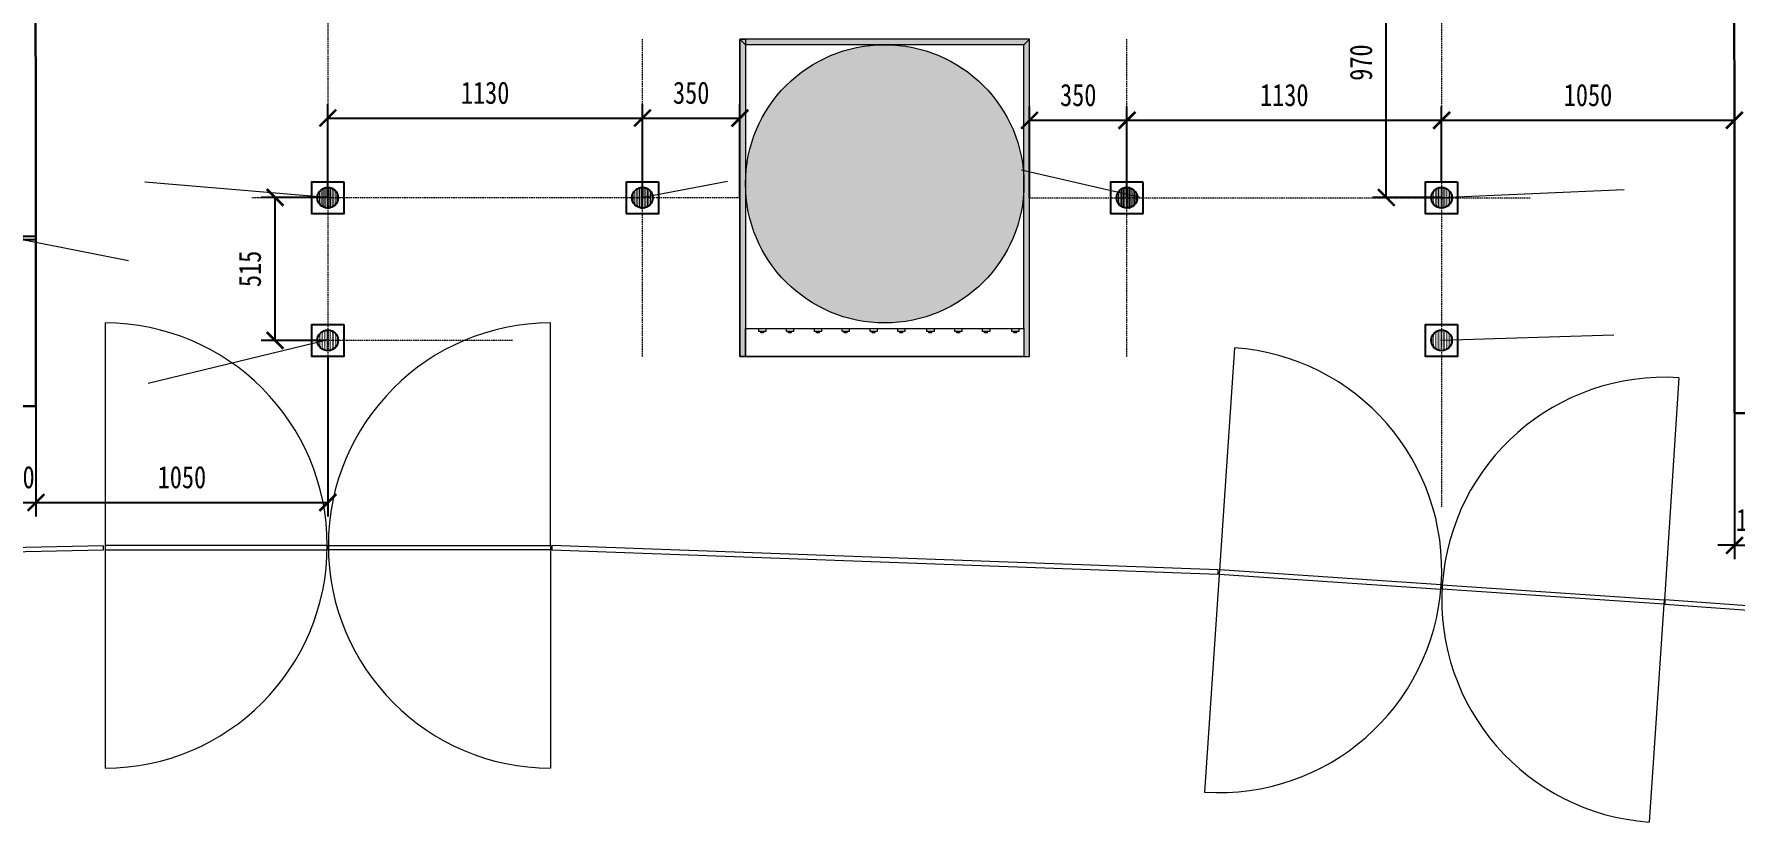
# Model space of a CAD drawing. Header units: millimetres. Extents: x 346472 to 732256, y -34068 to -15883.
# Drawn here: x 533662 to 539767, y -28801 to -25969 of the extents above; entities that cross this region are included whole.
import ezdxf

# ---------------------------------------------------------------- set-up
doc = ezdxf.new("R2010")
doc.units = ezdxf.units.MM
doc.header["$LTSCALE"] = 7
doc.header["$PDMODE"] = 3
doc.linetypes.add('022587.3-C-STRM$0$HIDDEN', pattern=[114.300229, 76.200152, -38.100076])
doc.layers.get('0').update_dxf_attribs({"lineweight": 0})
for name, color, linetype in [('1', 1, 'Continuous'), ('LD_light', 253, 'Continuous'), ('walls', 7, 'Continuous')]:
    doc.layers.add(name, color=color, linetype=linetype)
for name, color, linetype, lineweight in [('LD_pointing', 30, 'Continuous', 15), ('LIGHT BEAMS', 1, 'Continuous', 20), ('LIGHTING LAY OUT', 1, 'Continuous', 18), ('QUOTE', 251, 'Continuous', 5)]:
    doc.layers.add(name, color=color, linetype=linetype, lineweight=lineweight)
doc.styles.add('DIM_FONT', font='', dxfattribs={"width": 0.8})
doc.styles.get('DIM_FONT').set_extended_font_data('SimHei')
doc.dimstyles.new('DIMN100', dxfattribs={"dimtxt": 80, "dimasz": 60, "dimexe": 50, "dimexo": 0, "dimgap": 50, "dimtad": 1, "dimdec": 0, "dimrnd": 5, "dimzin": 0, "dimdsep": 46, "dimtxsty": 'DIM_FONT', "dimblk": 'ARCHTICK', "dimcen": 1, "dimclrd": 256, "dimclre": 256, "dimclrt": 256, "dimadec": 0, "dimazin": 0, "dimtfac": 1, "dimtdec": 0, "dimtix": 1, "dimtmove": 2, "dimatfit": 3, "dimldrblk": '_DIMX', "dimfxl": 250, "dimtolj": 1, "dimtzin": 0, "dimarcsym": 0})

# ---------------------------------------------------------------- blocks, each defined once
blk = doc.blocks.new('VIVO-M_F')
at = {"layer": 'LD_light', "color": 1}
for p, q in [((10141.08, -318.12), (10141.08, -312.06)), ((10141.08, -312.06), (10142.58, -312.06)), ((10142.58, -318.12), (10142.58, -312.06))]:
    blk.add_line(p, q, dxfattribs=at)
blk.add_circle((10141.83, -323.06), 5, dxfattribs=at)
blk = doc.blocks.new('Single Rec_1')
at = {"layer": 'LD_light'}
h = blk.add_hatch(dxfattribs=at)
h.set_pattern_fill('DOTS', color=1, scale=10, style=0)
h.set_pattern_definition([(0, (-51.6286, 0), (0.3125, 0.625), [0, -0.625])])
h.paths.add_polyline_path([(10111.94, -501.53, 1), (10103.73, -501.53, 1)])
at = {"layer": 'LD_light', "color": 1}
blk.add_lwpolyline([(10101.49, -495.18), (10114.19, -495.18), (10114.19, -507.88), (10101.49, -507.88)], close=True, dxfattribs=at)
blk.add_circle((10107.84, -501.53), 4.11, dxfattribs=at)
blk = doc.blocks.new('_ArchTick')
at = {"color": 0, "linetype": 'ByBlock', "const_width": 0.15}
blk.add_lwpolyline([(-0.5, -0.5), (0.5, 0.5)], dxfattribs=at)
blk = doc.blocks.new('*D153')
at = {"layer": 'Defpoints', "color": 0, "lineweight": 5, "transparency": 16777216}
for p in [(539769.3, -27331.2, -0.2), (539909.3, -27331.2), (539909.3, -27806.3)]:
    blk.add_point(p, dxfattribs=at)
at = {"layer": 'QUOTE', "lineweight": -2, "transparency": 16777216}
for p, q in [((539769.3, -27331.2), (539769.3, -27856.3)), ((539909.3, -27331.2), (539909.3, -27856.3)), ((539769.3, -27806.3), (539709.3, -27806.3)), ((539769.3, -27806.3), (539909.3, -27806.3)), ((539909.3, -27806.3), (539969.3, -27806.3))]:
    blk.add_line(p, q, dxfattribs=at)
at = {"layer": 'QUOTE', "lineweight": -2, "transparency": 16777216, "xscale": 60, "yscale": 60, "zscale": 60}
blk.add_blockref('_ArchTick', (539769.3, -27806.3), dxfattribs=at)
at = {"layer": 'QUOTE', "lineweight": -2, "transparency": 16777216, "xscale": 60, "yscale": 60, "zscale": 60, "rotation": 180}
blk.add_blockref('_ArchTick', (539909.3, -27806.3), dxfattribs=at)
at = {"layer": 'QUOTE', "lineweight": 5, "transparency": 16777216, "insert": (539839.3, -27715.8), "char_height": 80, "attachment_point": 5, "style": 'DIM_FONT'}
blk.add_mtext('\\A1;140', dxfattribs=at)
blk = doc.blocks.new('_DIMX')
blk.add_line((-150, 0), (150, 0))
at = {"const_width": 50}
blk.add_lwpolyline([(-70, -70), (70, 70)], dxfattribs=at)
blk = doc.blocks.new('*D154')
at = {"layer": 'Defpoints', "color": 0, "lineweight": 5, "transparency": 16777216}
for p in [(533529.3, -27306), (533669.3, -27306, -0.2), (533669.3, -27652.3)]:
    blk.add_point(p, dxfattribs=at)
at = {"layer": 'QUOTE', "lineweight": -2, "transparency": 16777216}
for p, q in [((533529.3, -27306), (533529.3, -27702.3)), ((533669.3, -27306), (533669.3, -27702.3)), ((533529.3, -27652.3), (533469.3, -27652.3)), ((533529.3, -27652.3), (533669.3, -27652.3)), ((533669.3, -27652.3), (533729.3, -27652.3))]:
    blk.add_line(p, q, dxfattribs=at)
at = {"layer": 'QUOTE', "lineweight": -2, "transparency": 16777216, "xscale": 60, "yscale": 60, "zscale": 60}
blk.add_blockref('_ArchTick', (533529.3, -27652.3), dxfattribs=at)
at = {"layer": 'QUOTE', "lineweight": -2, "transparency": 16777216, "xscale": 60, "yscale": 60, "zscale": 60, "rotation": 180}
blk.add_blockref('_ArchTick', (533669.3, -27652.3), dxfattribs=at)
at = {"layer": 'QUOTE', "lineweight": 5, "transparency": 16777216, "insert": (533599.3, -27561.8), "char_height": 80, "attachment_point": 5, "style": 'DIM_FONT'}
blk.add_mtext('\\A1;140', dxfattribs=at)
blk = doc.blocks.new('*D155')
at = {"layer": 'Defpoints', "color": 0, "lineweight": 5, "transparency": 16777216}
for p in [(534527.7, -26556.2), (534714.4, -26556.2), (534709.9, -27069.8)]:
    blk.add_point(p, dxfattribs=at)
at = {"layer": 'QUOTE', "lineweight": -2, "transparency": 16777216}
for p, q in [((534714.4, -26556.2), (534477.7, -26556.2)), ((534527.7, -27069.8), (534527.7, -26556.2)), ((534709.9, -27069.8), (534477.7, -27069.8))]:
    blk.add_line(p, q, dxfattribs=at)
at = {"layer": 'QUOTE', "lineweight": -2, "transparency": 16777216, "xscale": 60, "yscale": 60, "zscale": 60}
for p, rotation in [((534527.7, -26556.2), 90), ((534527.7, -27069.8), 270)]:
    blk.add_blockref('_ArchTick', p, dxfattribs=dict(at, rotation=rotation))
at = {"layer": 'QUOTE', "lineweight": 5, "transparency": 16777216, "insert": (534437.7, -26813), "char_height": 80, "attachment_point": 5, "rotation": 90, "style": 'DIM_FONT'}
blk.add_mtext('\\A1;515', dxfattribs=at)
blk = doc.blocks.new('*D156')
at = {"layer": '1', "lineweight": -2, "transparency": 16777216}
for p, q in [((534717.3, -27127.3), (534717.3, -27702.3)), ((533669.3, -27306), (533669.3, -27702.3)), ((533669.3, -27652.3), (534717.3, -27652.3))]:
    blk.add_line(p, q, dxfattribs=at)
at = {"layer": 'Defpoints', "color": 0, "lineweight": 5, "transparency": 16777216}
for p in [(534717.3, -27127.3), (533669.3, -27306), (534717.3, -27652.3)]:
    blk.add_point(p, dxfattribs=at)
at = {"layer": '1', "lineweight": -2, "transparency": 16777216, "xscale": 60, "yscale": 60, "zscale": 60, "rotation": 180}
blk.add_blockref('_ArchTick', (533669.3, -27652.3), dxfattribs=at)
at = {"layer": '1', "lineweight": -2, "transparency": 16777216, "xscale": 60, "yscale": 60, "zscale": 60}
blk.add_blockref('_ArchTick', (534717.3, -27652.3), dxfattribs=at)
at = {"layer": '1', "lineweight": 5, "transparency": 16777216, "insert": (534193.3, -27561.8), "char_height": 80, "attachment_point": 5, "style": 'DIM_FONT'}
blk.add_mtext('\\A1;1050', dxfattribs=at)
blk = doc.blocks.new('*D157')
at = {"layer": 'Defpoints', "color": 0, "lineweight": 5, "transparency": 16777216}
for p in [(535847.3, -26270.9), (534717.3, -26557.3), (535847.3, -26557.3)]:
    blk.add_point(p, dxfattribs=at)
at = {"layer": 'QUOTE', "lineweight": -2, "transparency": 16777216}
for p, q in [((534717.3, -26557.3), (534717.3, -26220.9)), ((535847.3, -26557.3), (535847.3, -26220.9)), ((534717.3, -26270.9), (535847.3, -26270.9))]:
    blk.add_line(p, q, dxfattribs=at)
at = {"layer": 'QUOTE', "lineweight": -2, "transparency": 16777216, "xscale": 60, "yscale": 60, "zscale": 60, "rotation": 180}
blk.add_blockref('_ArchTick', (534717.3, -26270.9), dxfattribs=at)
at = {"layer": 'QUOTE', "lineweight": -2, "transparency": 16777216, "xscale": 60, "yscale": 60, "zscale": 60}
blk.add_blockref('_ArchTick', (535847.3, -26270.9), dxfattribs=at)
at = {"layer": 'QUOTE', "lineweight": 5, "transparency": 16777216, "insert": (535282.3, -26180.5), "char_height": 80, "attachment_point": 5, "style": 'DIM_FONT'}
blk.add_mtext('\\A1;1130', dxfattribs=at)
blk = doc.blocks.new('*D158')
at = {"layer": 'Defpoints', "color": 0, "lineweight": 5, "transparency": 16777216}
for p in [(536197.3, -26270.9), (535847.3, -26555.7), (536197.3, -26557.3)]:
    blk.add_point(p, dxfattribs=at)
at = {"layer": 'QUOTE', "lineweight": -2, "transparency": 16777216}
for p, q in [((535847.3, -26555.7), (535847.3, -26220.9)), ((536197.3, -26557.3), (536197.3, -26220.9)), ((535847.3, -26270.9), (536197.3, -26270.9))]:
    blk.add_line(p, q, dxfattribs=at)
at = {"layer": 'QUOTE', "lineweight": -2, "transparency": 16777216, "xscale": 60, "yscale": 60, "zscale": 60, "rotation": 180}
blk.add_blockref('_ArchTick', (535847.3, -26270.9), dxfattribs=at)
at = {"layer": 'QUOTE', "lineweight": -2, "transparency": 16777216, "xscale": 60, "yscale": 60, "zscale": 60}
blk.add_blockref('_ArchTick', (536197.3, -26270.9), dxfattribs=at)
at = {"layer": 'QUOTE', "lineweight": 5, "transparency": 16777216, "insert": (536022.3, -26180.5), "char_height": 80, "attachment_point": 5, "style": 'DIM_FONT'}
blk.add_mtext('\\A1;350', dxfattribs=at)
blk = doc.blocks.new('*D159')
at = {"layer": 'Defpoints', "color": 0, "lineweight": 5, "transparency": 16777216}
for p in [(537587.3, -26279.1), (537237.3, -26557.3), (537587.3, -26557.3)]:
    blk.add_point(p, dxfattribs=at)
at = {"layer": 'QUOTE', "lineweight": -2, "transparency": 16777216}
for p, q in [((537237.3, -26557.3), (537237.3, -26229.1)), ((537587.3, -26557.3), (537587.3, -26229.1)), ((537237.3, -26279.1), (537587.3, -26279.1))]:
    blk.add_line(p, q, dxfattribs=at)
at = {"layer": 'QUOTE', "lineweight": -2, "transparency": 16777216, "xscale": 60, "yscale": 60, "zscale": 60, "rotation": 180}
blk.add_blockref('_ArchTick', (537237.3, -26279.1), dxfattribs=at)
at = {"layer": 'QUOTE', "lineweight": -2, "transparency": 16777216, "xscale": 60, "yscale": 60, "zscale": 60}
blk.add_blockref('_ArchTick', (537587.3, -26279.1), dxfattribs=at)
at = {"layer": 'QUOTE', "lineweight": 5, "transparency": 16777216, "insert": (537412.3, -26188.7), "char_height": 80, "attachment_point": 5, "style": 'DIM_FONT'}
blk.add_mtext('\\A1;350', dxfattribs=at)
blk = doc.blocks.new('*D160')
at = {"layer": 'Defpoints', "color": 0, "lineweight": 5, "transparency": 16777216}
for p in [(538717.3, -26279.1), (537587.3, -26499.8), (538717.3, -26499.8)]:
    blk.add_point(p, dxfattribs=at)
at = {"layer": 'QUOTE', "lineweight": -2, "transparency": 16777216}
for p, q in [((537587.3, -26499.8), (537587.3, -26229.1)), ((538717.3, -26499.8), (538717.3, -26229.1)), ((537587.3, -26279.1), (538717.3, -26279.1))]:
    blk.add_line(p, q, dxfattribs=at)
at = {"layer": 'QUOTE', "lineweight": -2, "transparency": 16777216, "xscale": 60, "yscale": 60, "zscale": 60, "rotation": 180}
blk.add_blockref('_ArchTick', (537587.3, -26279.1), dxfattribs=at)
at = {"layer": 'QUOTE', "lineweight": -2, "transparency": 16777216, "xscale": 60, "yscale": 60, "zscale": 60}
blk.add_blockref('_ArchTick', (538717.3, -26279.1), dxfattribs=at)
at = {"layer": 'QUOTE', "lineweight": 5, "transparency": 16777216, "insert": (538152.3, -26188.7), "char_height": 80, "attachment_point": 5, "style": 'DIM_FONT'}
blk.add_mtext('\\A1;1130', dxfattribs=at)
blk = doc.blocks.new('*D161')
at = {"layer": 'Defpoints', "color": 0, "lineweight": 5, "transparency": 16777216}
for p in [(539768.6, -26279.1), (538717.3, -26499.8), (539768.6, -26498.9, -0.2)]:
    blk.add_point(p, dxfattribs=at)
at = {"layer": 'QUOTE', "lineweight": -2, "transparency": 16777216}
for p, q in [((538717.3, -26499.8), (538717.3, -26229.1)), ((539768.6, -26498.9), (539768.6, -26229.1)), ((538717.3, -26279.1), (539768.6, -26279.1))]:
    blk.add_line(p, q, dxfattribs=at)
at = {"layer": 'QUOTE', "lineweight": -2, "transparency": 16777216, "xscale": 60, "yscale": 60, "zscale": 60, "rotation": 180}
blk.add_blockref('_ArchTick', (538717.3, -26279.1), dxfattribs=at)
at = {"layer": 'QUOTE', "lineweight": -2, "transparency": 16777216, "xscale": 60, "yscale": 60, "zscale": 60}
blk.add_blockref('_ArchTick', (539768.6, -26279.1), dxfattribs=at)
at = {"layer": 'QUOTE', "lineweight": 5, "transparency": 16777216, "insert": (539242.9, -26188.7), "char_height": 80, "attachment_point": 5, "style": 'DIM_FONT'}
blk.add_mtext('\\A1;1050', dxfattribs=at)
blk = doc.blocks.new('*D133')
at = {"layer": 'Defpoints', "color": 0, "lineweight": 5, "transparency": 16777216}
for p in [(538518.5, -25587.3), (538714.4, -25587.3), (538714.4, -26556.2)]:
    blk.add_point(p, dxfattribs=at)
at = {"layer": 'QUOTE', "lineweight": -2, "transparency": 16777216}
for p, q in [((538714.4, -25587.3), (538468.5, -25587.3)), ((538518.5, -26556.2), (538518.5, -25587.3)), ((538714.4, -26556.2), (538468.5, -26556.2))]:
    blk.add_line(p, q, dxfattribs=at)
at = {"layer": 'QUOTE', "lineweight": -2, "transparency": 16777216, "xscale": 60, "yscale": 60, "zscale": 60}
for p, rotation in [((538518.5, -25587.3), 90), ((538518.5, -26556.2), 270)]:
    blk.add_blockref('_ArchTick', p, dxfattribs=dict(at, rotation=rotation))
at = {"layer": 'QUOTE', "lineweight": 5, "transparency": 16777216, "insert": (538428.1, -26071.7), "char_height": 80, "attachment_point": 5, "rotation": 90, "style": 'DIM_FONT'}
blk.add_mtext('\\A1;970', dxfattribs=at)

msp = doc.modelspace()

# ---------------------------------------------------------------- hatches: boundary and pattern name
at = {"layer": 'walls', "lineweight": 5}
h = msp.add_hatch(color=0, dxfattribs=at)
h.dxf.hatch_style = 1
h.paths.add_polyline_path([(536717.3, -25987.3), (536197.3, -25987.3), (536217.3, -26007.3), (536717.3, -26007.3)])
h.paths.add_polyline_path([(537237.3, -25987.3), (536717.3, -25987.3), (536717.3, -26007.3), (537217.3, -26007.3)])
h = msp.add_hatch(color=0, dxfattribs=at)
h.dxf.hatch_style = 1
h.paths.add_polyline_path([(536217.3, -26007.3), (536197.3, -25987.3), (536197.3, -27127.3), (536217.3, -27127.3)])
h = msp.add_hatch(color=0, dxfattribs=at)
h.dxf.hatch_style = 1
h.paths.add_polyline_path([(536717.3, -26007.3), (536717.3, -27007.3, 0.414214), (537217.3, -26507.3, 0.414214)])
h.paths.add_polyline_path([(536717.3, -26007.3, 0.414214), (536217.3, -26507.3, 0.414214), (536717.3, -27007.3)])
h = msp.add_hatch(color=0, dxfattribs=at)
h.dxf.hatch_style = 1
h.paths.add_polyline_path([(537217.3, -26007.3), (537237.3, -25987.3), (537237.3, -27127.3), (537217.3, -27127.3)])

# ---------------------------------------------------------------- linework, layer by layer
at = {"layer": '1', "color": 0, "lineweight": 5}
for p, q in [((533917.3, -27007), (533917.3, -28607)), ((535517.3, -27807), (535517.3, -27007)), ((537973.3, -27096.7), (537865.8, -28693.1)), ((539569.7, -27204.2), (539517.3, -28002.5)), ((535517.3, -27822), (535517.3, -28607)), ((539514.9, -28017.3), (539462.2, -28800.6))]:
    msp.add_line(p, q, dxfattribs=at)
for points in [[(532565, -27836.6), (532565, -27851.6), (533912.3, -27822.7), (533912.3, -27807.7)], [(533917.3, -27807), (533917.3, -27822), (534715.3, -27822), (534715.3, -27807)], [(535517.3, -27807), (535517.3, -27822), (534719.3, -27822), (534719.3, -27807)], [(535521.3, -27807), (535521.3, -27822), (537914.6, -27909.9), (537914.6, -27894.9)], [(537919.6, -27894.9), (537918.6, -27909.9), (538714.7, -27963.6), (538715.8, -27948.6)], [(539515.9, -28002.4), (539514.9, -28017.3), (538718.7, -27963.6), (538719.8, -27948.6)], [(539518.9, -28002.3), (539518.9, -28017.3), (540869.3, -28115.1), (540869.3, -28100.1)]]:
    msp.add_lwpolyline(points, close=True, dxfattribs=at)
msp.add_circle((536717.3, -26507.3), 500, dxfattribs=at)
for centre, start, end in [((533915.3, -27807), 270.14089, 89.85911), ((535519.2, -27807), 90.14089, 269.85911), ((537917.6, -27894.8), 266.28915, 86.00819), ((539517.9, -28002.5), 86.28933, 266.00801)]:
    msp.add_arc(centre, 800, start, end, dxfattribs=at)
at = {"layer": 'LD_pointing', "linetype": 'Continuous'}
for p, q in [((537634.4, -26556.2), (537208.7, -26457.7)), ((534714.4, -26556.2), (534060.4, -26501.8)), ((535844.4, -26556.2), (536152.5, -26498.2)), ((538714.4, -26556.2), (539372.7, -26527.4)), ((533583.3, -26700.2, -0.2), (534001.7, -26782.4, -0.2)), ((534714.4, -27068.7), (534072, -27224.9)), ((538714.4, -27068.7), (539335.4, -27050.1))]:
    msp.add_line(p, q, dxfattribs=at)
at = {"layer": 'LIGHT BEAMS', "color": 8, "linetype": '022587.3-C-STRM$0$HIDDEN', "lineweight": 5, "ltscale": 0.01}
for p, q in [((534717.3, -23751.8), (534717.3, -27616.7)), ((538717.3, -23751.8), (538717.3, -27667.7)), ((535847.3, -27127.3), (535847.3, -25987.3)), ((537587.3, -27127.3), (537587.3, -25987.3)), ((536197.3, -26557.3), (534444.4, -26557.3)), ((537237.3, -26557.3), (539037, -26557.3)), ((535380.8, -27069.8), (534564.3, -27069.8))]:
    msp.add_line(p, q, dxfattribs=at)
at = {"layer": 'LIGHTING LAY OUT', "lineweight": 30, "elevation": -0.2}
msp.add_lwpolyline([(533527.3, -24651.8), (539907.3, -24651.8), (539909.3, -27331.2), (539769.3, -27331.2), (539767.3, -24791.8), (533667.3, -24791.8), (533669.3, -27306), (533529.3, -27306), (533527.3, -24651.8)], dxfattribs=at)
at = {"layer": 'LIGHTING LAY OUT'}
for points in [[(536264.7, -27027.3), (536290, -27027.3), (536290, -27037.5), (536264.7, -27037.5)], [(536272, -27037.5), (536281.5, -27037.5), (536281.5, -27043.1), (536272, -27043.1)], [(536364.7, -27027.3), (536390, -27027.3), (536390, -27037.5), (536364.7, -27037.5)], [(536372, -27037.5), (536381.5, -27037.5), (536381.5, -27043.1), (536372, -27043.1)], [(536464.7, -27027.3), (536490, -27027.3), (536490, -27037.5), (536464.7, -27037.5)], [(536472, -27037.5), (536481.5, -27037.5), (536481.5, -27043.1), (536472, -27043.1)], [(536564.7, -27027.3), (536590, -27027.3), (536590, -27037.5), (536564.7, -27037.5)], [(536572, -27037.5), (536581.5, -27037.5), (536581.5, -27043.1), (536572, -27043.1)], [(536664.7, -27027.3), (536690, -27027.3), (536690, -27037.5), (536664.7, -27037.5)], [(536672, -27037.5), (536681.5, -27037.5), (536681.5, -27043.1), (536672, -27043.1)], [(536764.7, -27027.3), (536790, -27027.3), (536790, -27037.5), (536764.7, -27037.5)], [(536772, -27037.5), (536781.5, -27037.5), (536781.5, -27043.1), (536772, -27043.1)], [(536868.9, -27027.3), (536894.3, -27027.3), (536894.3, -27037.5), (536868.9, -27037.5)], [(536876.2, -27037.5), (536885.7, -27037.5), (536885.7, -27043.1), (536876.2, -27043.1)], [(536968.9, -27027.3), (536994.3, -27027.3), (536994.3, -27037.5), (536968.9, -27037.5)], [(536976.2, -27037.5), (536985.7, -27037.5), (536985.7, -27043.1), (536976.2, -27043.1)], [(537068.9, -27027.3), (537094.3, -27027.3), (537094.3, -27037.5), (537068.9, -27037.5)], [(537076.2, -27037.5), (537085.7, -27037.5), (537085.7, -27043.1), (537076.2, -27043.1)], [(537173.2, -27027.3), (537198.5, -27027.3), (537198.5, -27037.5), (537173.2, -27037.5)], [(537180.5, -27037.5), (537190, -27037.5), (537190, -27043.1), (537180.5, -27043.1)]]:
    msp.add_lwpolyline(points, close=True, dxfattribs=at)
at = {"layer": 'walls', "color": 0, "lineweight": 5}
for p, q in [((537237.3, -25987.3), (536197.3, -25987.3)), ((536197.3, -25987.3), (536197.3, -27127.3)), ((536197.3, -25987.3), (536217.3, -26007.3)), ((536197.3, -25987.3), (536217.3, -25987.3)), ((536197.3, -27127.3), (536197.3, -25987.3)), ((536217.3, -25987.3), (536217.3, -27127.3)), ((537217.3, -26007.3), (536217.3, -26007.3)), ((536217.3, -26007.3), (536217.3, -27027.3)), ((537217.3, -26007.3), (537237.3, -25987.3)), ((537217.3, -27027.3), (537217.3, -26007.3)), ((537237.3, -27127.3), (537237.3, -25987.3)), ((536217.3, -27027.3), (537217.3, -27027.3)), ((536217.3, -27027.3), (537217.3, -27027.3)), ((536217.3, -27127.3), (536217.3, -27027.3)), ((537217.3, -27027.3), (537217.3, -27127.3)), ((536197.3, -27127.3), (537237.3, -27127.3)), ((536217.3, -27127.3), (536197.3, -27127.3)), ((537217.3, -27127.3), (536217.3, -27127.3))]:
    msp.add_line(p, q, dxfattribs=at)

# ---------------------------------------------------------------- block references
at = {"layer": 'LIGHTING LAY OUT'}
for name, p, xscale, yscale, zscale, rotation in [('Single Rec_1', (539258.6, 64970.4), 9.055118110259047, 9.055118110259047, 9.055118110259047, 270), ('Single Rec_1', (540388.6, 64970.4), 9.055118110259047, 9.055118110259047, 9.055118110259047, 270), ('Single Rec_1', (542128.6, 64970.4), 9.055118110259047, 9.055118110259047, 9.055118110259047, 270), ('Single Rec_1', (543258.6, 64970.4), 9.055118110259047, 9.055118110259047, 9.055118110259047, 270), ('VIVO-M_F', (536368.2, -107829.3, -0.2), -8, 7.999999999999999, 8, 270.1435220144693), ('Single Rec_1', (539258.6, 64457.9), 9.055118110259047, 9.055118110259047, 9.055118110259047, 270), ('Single Rec_1', (543258.6, 64457.9), 9.055118110259047, 9.055118110259047, 9.055118110259047, 270)]:
    msp.add_blockref(name, p, dxfattribs=dict(at, xscale=xscale, yscale=yscale, zscale=zscale, rotation=rotation))

# ---------------------------------------------------------------- dimensions: what is measured, and where the dimension line sits
at = {"layer": '1', "color": 0, "lineweight": 5}
dim = msp.add_linear_dim(base=(534717.3, -27652.3), p1=(533669.3, -27306), p2=(534717.3, -27127.3), dimstyle='DIMN100', dxfattribs=at)
dim.commit()
dim.dimension.update_dxf_attribs({"geometry": '*D156', "text_midpoint": (534193.3, -27561.8)})
at = {"layer": 'QUOTE', "lineweight": 5}
for base, p1, p2, picture, middle in [((538518.5, -25587.3), (538714.4, -26556.2), (538714.4, -25587.3), '*D133', (538428.1, -26071.7)), ((534527.7, -26556.2), (534709.9, -27069.8), (534714.4, -26556.2), '*D155', (534437.7, -26813))]:
    dim = msp.add_linear_dim(base=base, p1=p1, p2=p2, angle=90, dimstyle='DIMN100', dxfattribs=at)
    dim.commit()
    dim.dimension.update_dxf_attribs({"geometry": picture, "text_midpoint": middle})
for base, p1, p2, picture, middle in [((535847.3, -26270.9), (534717.3, -26557.3), (535847.3, -26557.3), '*D157', (535282.3, -26180.5)), ((536197.3, -26270.9), (535847.3, -26555.7), (536197.3, -26557.3), '*D158', (536022.3, -26180.5)), ((537587.3, -26279.1), (537237.3, -26557.3), (537587.3, -26557.3), '*D159', (537412.3, -26188.7)), ((538717.3, -26279.1), (537587.3, -26499.8), (538717.3, -26499.8), '*D160', (538152.3, -26188.7)), ((539768.6, -26279.1), (538717.3, -26499.8), (539768.6, -26498.9, -0.2), '*D161', (539242.9, -26188.7)), ((533669.3, -27652.3), (533529.3, -27306), (533669.3, -27306, -0.2), '*D154', (533599.3, -27561.8)), ((539909.3, -27806.3), (539769.3, -27331.2, -0.2), (539909.3, -27331.2), '*D153', (539839.3, -27715.8))]:
    dim = msp.add_linear_dim(base=base, p1=p1, p2=p2, dimstyle='DIMN100', dxfattribs=at)
    dim.commit()
    dim.dimension.update_dxf_attribs({"geometry": picture, "text_midpoint": middle})

doc.saveas('drawing.dxf')
